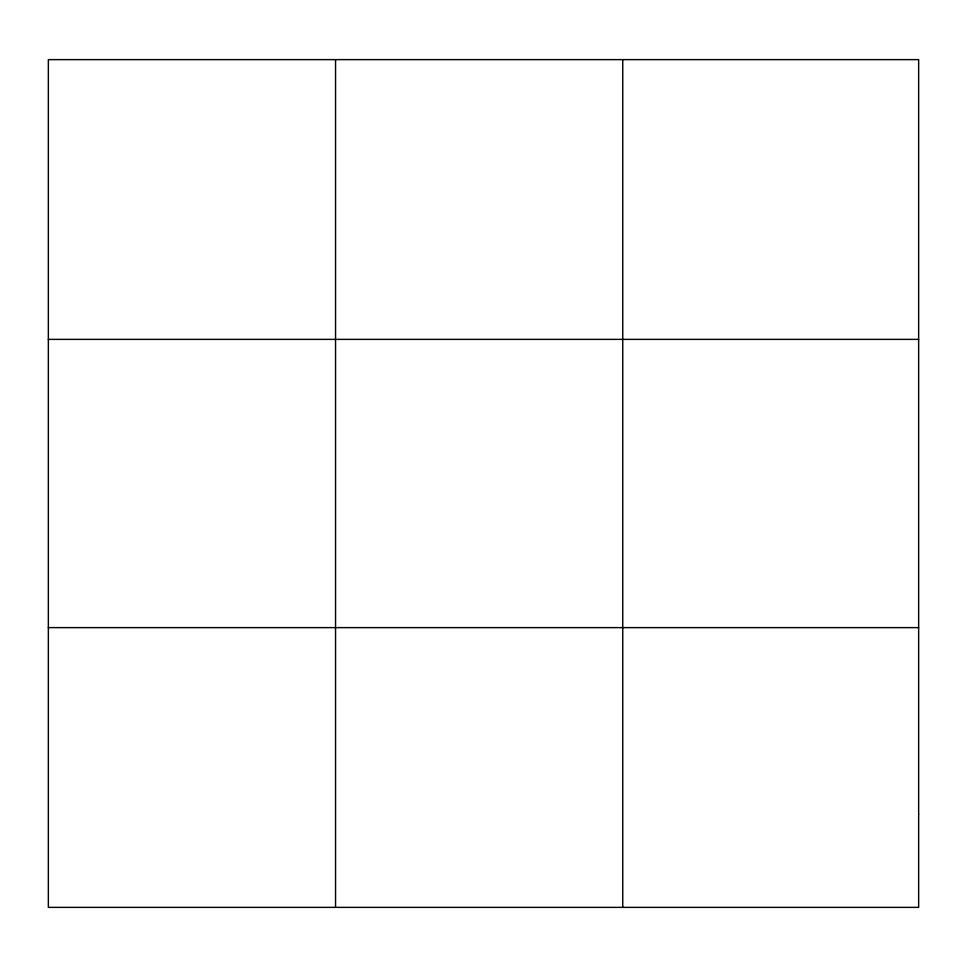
<?xml version="1.0" encoding="UTF-8"?>
<svg xmlns="http://www.w3.org/2000/svg" width="967" height="967" viewBox="0 0 967 967"><rect width="100%" height="100%" fill="white"/><g stroke="black" fill="none" stroke-linecap="round" stroke-linejoin="round"><path stroke-width="1.45" d="M335.549 907.372L335.549 59.628M622.748 907.372L622.748 59.628M48.35 339.381L918.65 339.381M48.35 627.619L918.65 627.619M918.65 814.117L918.65 907.372L48.35 907.372L48.35 59.628L918.65 59.628L918.65 814.117"/></g></svg>
